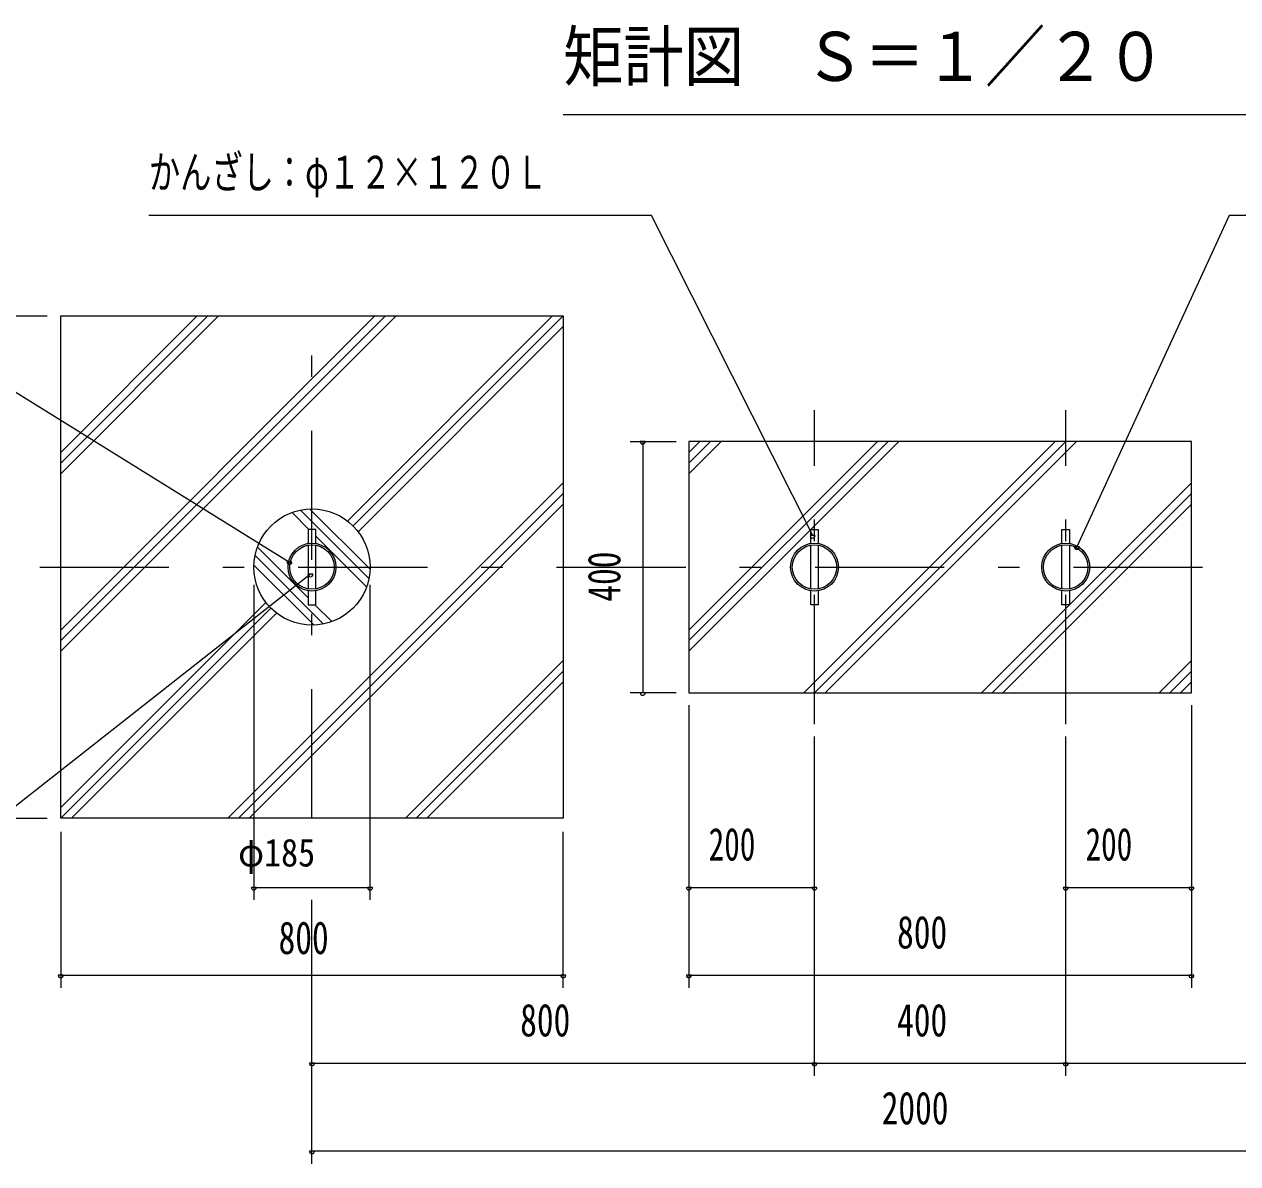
# Model space of a CAD drawing. Units: millimetres, scale not verified, with parts at other scales. Extents: x -37128 to 37128, y -29862 to 29862.
# Drawn here: x 21850 to 28611, y 4690 to 11040 of the extents above; entities that cross this region are included whole.
import ezdxf
from ezdxf.enums import TextEntityAlignment as Align

# ---------------------------------------------------------------- set-up
doc = ezdxf.new("R2010")
doc.units = ezdxf.units.MM
doc.header["$LTSCALE"] = 60
doc.linetypes.add('USER2', pattern=[10, 4, -6])
doc.linetypes.add('USER3', pattern=[24, 12, -5, 2, -5])
for name, color, linetype, lineweight in [('0-6_2-0BOLD', 7, 'Continuous', 18), ('0-7_2-1HIDDEN', 3, 'USER2', 18), ('0-8_2-2CENTER', 3, 'USER3', 18), ('0-A_2-5DIM', 3, 'Continuous', 18), ('0-B_2-6HATCH', 2, 'Continuous', 18)]:
    doc.layers.add(name, color=color, linetype=linetype, lineweight=lineweight)
doc.styles.add('ＭＳ ゴシック', font='')
doc.styles.get('ＭＳ ゴシック').set_extended_font_data('MS Gothic')

msp = doc.modelspace()

# ---------------------------------------------------------------- linework, layer by layer
at = {"layer": '0-6_2-0BOLD'}
for p, q in [((26231.95, 8147.08), (26231.95, 8225.22)), ((23431.96, 8137.15), (23431.96, 7893.29)), ((23473.97, 7893.29), (23473.97, 8137.15)), ((26231.95, 7893.29), (26231.95, 8137.15)), ((26273.95, 8137.15), (26273.95, 7893.29)), ((27631.95, 7893.29), (27631.95, 8137.15)), ((27673.95, 8137.15), (27673.95, 7893.29)), ((23473.97, 7805.22), (23473.97, 7883.36))]:
    msp.add_line(p, q, dxfattribs=at)
for points in [[(22052.96, 6615.22), (22052.96, 9415.22), (24852.96, 9415.22), (24852.96, 6615.22)], [(28352.95, 8715.22), (25552.95, 8715.22), (25552.95, 7315.22), (28352.95, 7315.22)]]:
    msp.add_lwpolyline(points, close=True, dxfattribs=at)
for points in [[(23473.97, 8147.08), (23473.97, 8225.22), (23431.96, 8225.22), (23431.96, 8147.08)], [(26231.95, 8225.22), (26273.95, 8225.22), (26273.95, 8147.08)], [(27631.95, 8147.08), (27631.95, 8225.22), (27673.95, 8225.22), (27673.95, 8147.08)], [(23431.96, 7883.36), (23431.96, 7805.22), (23473.97, 7805.22)], [(26273.95, 7883.36), (26273.95, 7805.22), (26231.95, 7805.22), (26231.95, 7883.36)], [(27673.95, 7883.36), (27673.95, 7805.22), (27631.95, 7805.22), (27631.95, 7883.36)]]:
    msp.add_lwpolyline(points, dxfattribs=at)
for centre, radius in [((23452.96, 8015.22), 323.75), ((23452.96, 8015.22), 133.53), ((23452.96, 8015.22), 123.72), ((26252.95, 8015.22), 133.53), ((26252.95, 8015.22), 123.72), ((27652.95, 8015.22), 133.53), ((27652.95, 8015.22), 123.72)]:
    msp.add_circle(centre, radius, dxfattribs=at)
at = {"layer": '0-7_2-1HIDDEN', "linetype": 'USER3'}
msp.add_line((23452.96, 6615.22), (23452.96, 9488.85), dxfattribs=at)
at = {"layer": '0-8_2-2CENTER'}
for p, q in [((26252.95, 7140.22), (26252.95, 8890.22)), ((27652.95, 7140.22), (27652.95, 8890.22)), ((21935.9, 8015.22), (31677.95, 8015.22))]:
    msp.add_line(p, q, dxfattribs=at)
at = {"layer": '0-A_2-5DIM'}
for p, q in [((29052.95, 10535.22), (24852.95, 10535.22)), ((21256.93, 9415.22), (21977.96, 9415.22)), ((25225.98, 8715.22), (25482.95, 8715.22)), ((25309.98, 8715.22), (25281.98, 8715.22)), ((25295.98, 8715.22), (25295.98, 7315.22)), ((26256.91, 8191.14), (26228.91, 8191.14)), ((27728.85, 8127.67), (27700.85, 8127.67)), ((23341.6, 8043.52), (23313.6, 8043.52)), ((23129.21, 7915.62), (23129.21, 6160.22)), ((23458.45, 7975.4), (23430.45, 7975.4)), ((23776.71, 6160.22), (23776.71, 7915.62)), ((25482.95, 7315.22), (25225.98, 7315.22)), ((25309.98, 7315.22), (25281.98, 7315.22)), ((25552.95, 7245.22), (25552.95, 5670.22)), ((28352.95, 7245.22), (28352.95, 5670.22)), ((26252.95, 5180.22), (26252.95, 7070.22)), ((27652.95, 5180.22), (27652.95, 7070.22)), ((21256.93, 6615.22), (21977.96, 6615.22)), ((22052.96, 6540.22), (22052.96, 5670.22)), ((24852.96, 5670.22), (24852.96, 6540.22)), ((23143.21, 6230.22), (23115.21, 6230.22)), ((23129.21, 6230.22), (23776.71, 6230.22)), ((23790.71, 6230.22), (23762.71, 6230.22)), ((25566.95, 6230.22), (25538.95, 6230.22)), ((25552.95, 6230.22), (26252.95, 6230.22)), ((26266.95, 6230.22), (26238.95, 6230.22)), ((27666.95, 6230.22), (27638.95, 6230.22)), ((27652.95, 6230.22), (28352.95, 6230.22)), ((28366.95, 6230.22), (28338.95, 6230.22)), ((23452.95, 4690.22), (23452.95, 6161.42)), ((22066.96, 5740.22), (22038.96, 5740.22)), ((22052.96, 5740.22), (24852.96, 5740.22)), ((24866.96, 5740.22), (24838.96, 5740.22)), ((25566.95, 5740.22), (25538.95, 5740.22)), ((25552.95, 5740.22), (28352.95, 5740.22)), ((28366.95, 5740.22), (28338.95, 5740.22)), ((23466.95, 5250.22), (23438.95, 5250.22)), ((23452.95, 5250.22), (26252.95, 5250.22)), ((26266.95, 5250.22), (26238.95, 5250.22)), ((26252.95, 5250.22), (27652.95, 5250.22)), ((27666.95, 5250.22), (27638.95, 5250.22)), ((27652.95, 5250.22), (30452.95, 5250.22)), ((23466.95, 4760.22), (23438.95, 4760.22)), ((30452.95, 4760.22), (23452.95, 4760.22))]:
    msp.add_line(p, q, dxfattribs=at)
for points in [[(26242.91, 8191.14), (25344.31, 9975.22), (22544.31, 9975.22)], [(30523.95, 9975.22), (28563.96, 9975.22), (27714.85, 8127.67)], [(19042.96, 9485.22), (21002.96, 9485.22), (23327.6, 8043.52)], [(23444.45, 7975.4), (21002.95, 6055.22), (18202.95, 6055.22)]]:
    msp.add_lwpolyline(points, dxfattribs=at)
for centre in [(25295.98, 8715.22), (26242.91, 8191.14), (27714.85, 8127.67), (23327.6, 8043.52), (23444.45, 7975.4), (25295.98, 7315.22), (23129.21, 6230.22), (23776.71, 6230.22), (25552.95, 6230.22), (26252.95, 6230.22), (27652.95, 6230.22), (28352.95, 6230.22), (22052.96, 5740.22), (24852.96, 5740.22), (25552.95, 5740.22), (28352.95, 5740.22), (23452.95, 5250.22), (26252.95, 5250.22), (27652.95, 5250.22), (23452.95, 4760.22)]:
    msp.add_arc(centre, 14, 180, 0, dxfattribs=at)
at = {"layer": '0-B_2-6HATCH'}
for p, q in [((23922.41, 9415.22), (22052.96, 7545.78)), ((22052.96, 7605.17), (23863.01, 9415.22)), ((23803.61, 9415.22), (22052.96, 7664.57)), ((22932.46, 9415.22), (22052.96, 8535.72)), ((22052.96, 8595.11), (22873.05, 9415.22)), ((22813.71, 9415.22), (22052.96, 8654.56)), ((23650.25, 8271.91), (24793.56, 9415.22)), ((24852.96, 9415.22), (23681.88, 8244.15)), ((23709.65, 8212.51), (24852.96, 9355.82)), ((26603.61, 8715.22), (25552.95, 7664.57)), ((25552.95, 7605.17), (26663.01, 8715.22)), ((25552.95, 8654.52), (25613.66, 8715.22)), ((25673.06, 8715.22), (25552.95, 8595.12)), ((25552.95, 8535.72), (25732.45, 8715.22)), ((27593.56, 8715.22), (26193.55, 7315.22)), ((26722.4, 8715.22), (26232.4, 8225.22)), ((26252.95, 7315.22), (27652.95, 8715.22)), ((27712.35, 8715.22), (26312.35, 7315.22)), ((22983.51, 6615.22), (24852.96, 8484.67)), ((27673.95, 7805.67), (28352.95, 8484.67)), ((24852.96, 8425.27), (23042.91, 6615.22)), ((28352.95, 8425.27), (27242.9, 7315.22)), ((23102.31, 6615.22), (24852.96, 8365.88)), ((23436.25, 8225.22), (23342.08, 8319.39)), ((23388.4, 8332.47), (23770.2, 7950.66)), ((23776.5, 8003.76), (23441.49, 8338.77)), ((27302.3, 7315.22), (28352.95, 8365.87)), ((23757.13, 7904.34), (23473.97, 8187.5)), ((26231.95, 8224.77), (25552.95, 7545.77)), ((23148.79, 8126.1), (23431.95, 7842.94)), ((23517.52, 7697.97), (23135.71, 8079.79)), ((23129.41, 8026.68), (23464.43, 7691.67)), ((23196.27, 7817.92), (22052.96, 6674.62)), ((22052.97, 6615.22), (23224.03, 7786.29)), ((23469.67, 7805.22), (23563.84, 7711.05)), ((27673.5, 7805.22), (27183.5, 7315.22)), ((23255.67, 7758.53), (22112.36, 6615.22)), ((24852.96, 7494.73), (23973.47, 6615.22)), ((28352.95, 7494.72), (28173.45, 7315.22)), ((24032.9, 6615.22), (24852.96, 7435.35)), ((24852.96, 7375.94), (24092.27, 6615.22)), ((28232.85, 7315.22), (28352.95, 7435.32)), ((28352.95, 7375.93), (28292.25, 7315.22))]:
    msp.add_line(p, q, dxfattribs=at)

# ---------------------------------------------------------------- texts
at = {"layer": '0-A_2-5DIM', "color": 7, "style": 'ＭＳ ゴシック'}
for s, height, width, p in [('矩計図\u3000Ｓ＝１／２０', 273.5, 0.9, (24852.95, 10642.53)), ('かんざし：φ１２×１２０Ｌ', 182.3, 0.7, (22544.31, 10070.09)), ('200', 182.3, 0.7, (25663.2, 6325.09)), ('200', 182.3, 0.7, (27763.2, 6325.09)), ('φ185', 155, 0.9, (23041.71, 6300.22)), ('800', 182.3, 0.75, (23266.96, 5804.04)), ('800', 182.3, 0.75, (26713.2, 5835.09)), ('800', 182.3, 0.75, (24613.2, 5345.09)), ('400', 182.3, 0.75, (26713.2, 5345.09)), ('2000', 182.3, 0.75, (26627.45, 4855.09))]:
    msp.add_text(s, height=height, dxfattribs=dict(at, width=width)).set_placement(p, align=Align.BOTTOM_LEFT)
at = {"layer": '0-A_2-5DIM', "color": 7, "style": 'ＭＳ ゴシック', "width": 0.75}
msp.add_text('400', height=182.3, rotation=90, dxfattribs=at).set_placement((25225.98, 7822.55), align=Align.BOTTOM_LEFT)

doc.saveas('drawing.dxf')
